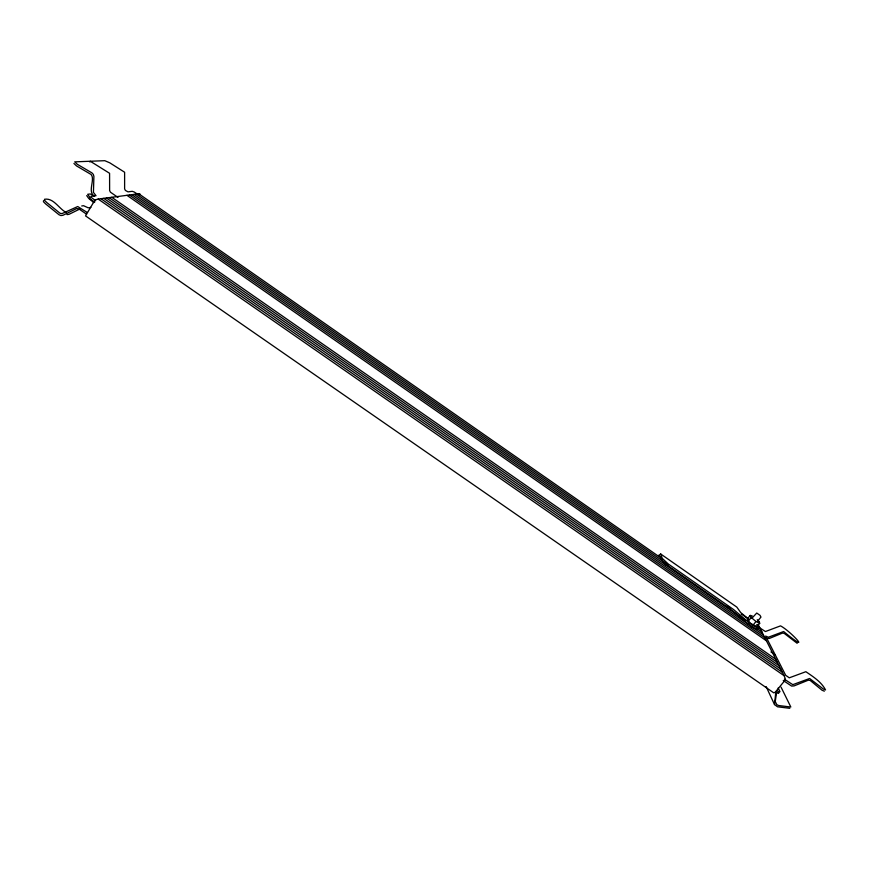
<?xml version="1.0" encoding="UTF-8"?>
<svg xmlns="http://www.w3.org/2000/svg" width="869" height="869" viewBox="0 0 869 869"><rect width="100%" height="100%" fill="white"/><g stroke="black" fill="none" stroke-linecap="round" stroke-linejoin="round"><path stroke-width="1.3" d="M43.493 200.706L43.45 201.717L45.601 203.889L59.038 214.773L60.949 215.545L62.926 215.295L76.744 208.506L78.97 208.94L86.498 214.165M775.778 692.126L774.507 704.563L777.494 706.801L789.78 708.311M776.658 692.159L775.246 701.522L776.777 704.618L778.57 705.509L790.833 707.029L781.046 687.118M98.175 199.055L100.967 198.697L782.469 672.389L784.186 675.767L98.175 199.055L95.677 199.74L94.145 201.358L85.553 215.903L773.768 692.854L775.202 692.224L784.544 680.872L785.304 678.841L784.186 675.767M100.967 198.697L103.726 198.338L780.775 669.054L782.469 672.389M103.726 198.338L106.442 197.98L779.102 665.763L780.775 669.054M106.442 197.98L109.125 197.632L777.451 662.504L779.102 665.763M109.125 197.632L111.775 197.285L775.811 659.289L777.451 662.504M111.775 197.285L126.95 195.319L766.425 640.811L775.811 659.289M126.95 195.319L129.372 195.004L764.926 637.868L766.425 640.811M129.372 195.004L131.762 194.689L763.449 634.946L764.926 637.868M131.762 194.689L134.119 194.384L745.287 620.423M134.119 194.384L136.455 194.08L668.207 564.839M136.455 194.08L138.758 193.776L661.276 558.18M138.758 193.776L140.398 194.287M756.421 628.189L761.983 632.067L763.449 634.946M756.877 624.854L759.104 626.408L760.538 629.221L757.203 626.897M760.538 629.221L761.983 632.067M89.898 162.025L90.289 161.254L109.581 173.289L109.624 190.561L110.439 192.179L117.988 197.426M824.333 691.181L822.063 690.236L810.18 680.438L808.3 680.188L794.049 685.923L791.616 686.076L783.251 680.525M752.326 616.002L750.197 615.426L747.449 618.826L747.666 620.249L750.555 623.301L756.899 626.799L759.669 623.388L759.419 621.954L757.247 619.684M748.491 620.933L751.24 617.511L750.197 615.426M751.913 618.217L756.747 613.036L760.017 615.317L760.962 617.077L757.638 621.194M753.227 624.93L755.987 621.509L759.669 623.388M778.852 692.93L778.385 693.419L776.191 692.256M658.441 555.53L660.712 553.998L736.803 607.094L740.703 612.547L748.513 619.01M658.604 556.008C661.494 554.704 662.265 565.024 667.196 565.198L732.426 610.668L751.794 626.984L756.812 629.254M797.188 643.321L784.164 633.327L782.458 633.088L769.489 638.4L767.262 638.541L765.632 637.629M759.104 626.408L757.225 624.485M80.306 208.777L68.944 214.35L66.989 214.6M81.729 205.975L83.543 205.703L88.214 207.821L90.854 207.43M777.288 690.931L779.482 692.093L779.938 691.605L778.179 687.976M751.24 617.511L755.987 621.509M93.971 195.894L90.278 193.972L87.682 194.276L89.724 197.154M95.644 200.782L91.082 197.263L90.952 196.351L96.035 195.731L93.439 192.386L93.906 176.44L93.352 174.43L91.94 172.888L77.298 164.284L74.734 161.851L104.791 160.689L109.787 162.84L124.615 172.236L124.615 188.866L125.397 190.43L128.004 191.853L132.24 191.332L134.087 191.951L138.986 195.09M784.359 679.189L792.81 684.663L809.615 678.483L823.28 688.987L825.55 689.932C821.368 681.872 813.047 676.614 805.856 671.704L789.28 677.82L785.685 675.289L765.632 636.086L768.348 637.238L783.632 631.524C814.427 656.79 790.29 630.818 780.514 625.876L765.415 631.535L758.246 626.897M94.678 202.314L90.115 198.805L89.996 197.882M87.182 212.438L77.721 206.529L62.057 213.589L60.113 213.329L46.676 202.444L44.515 200.272L44.558 199.262C53.682 197.665 58.951 208.842 66.163 212.427M727.157 605.954L730.503 608.278M770.966 651.935L775.278 654.933M94.113 196.112C88.041 191.658 93.863 182.273 92.103 176.266L91.115 174.495L76.472 165.892L73.919 163.459M741.322 614.003L749.1 619.423M93.798 202.586L88.736 198.469L86.704 195.59M758.594 621.27L759.419 621.954M756.063 626.104L756.899 626.799M766.143 686.575L774.507 704.563M757.214 626.506L757.822 628.015L752.804 625.734L733.414 609.43L668.185 563.938L662.254 558.343L660.712 553.998"/></g></svg>
